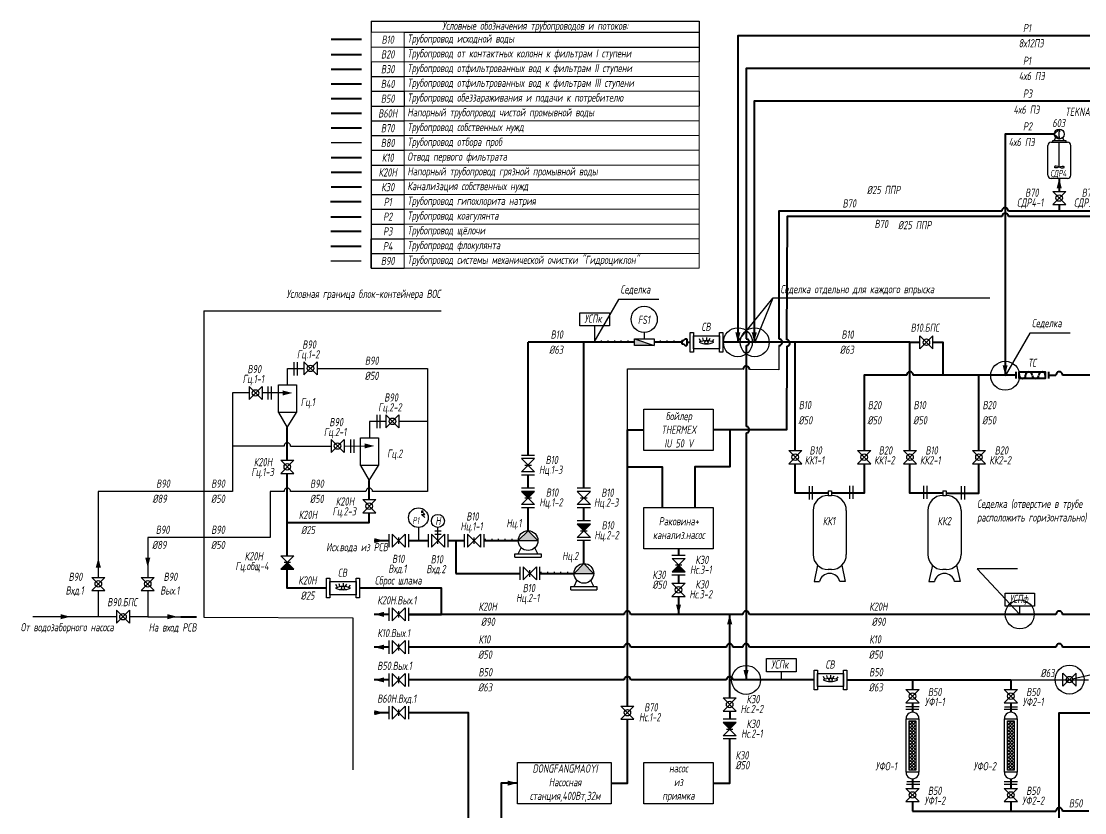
# Model space of a CAD drawing. Header units: millimetres. Extents: x 214650 to 276426, y -897 to 38388.
# Drawn here: x 214650 to 247087, y 14245 to 38388 of the extents above; entities that cross this region are included whole.
import ezdxf

# ---------------------------------------------------------------- set-up
doc = ezdxf.new("R2010")
doc.units = ezdxf.units.MM
for name, color, linetype in [('1', 7, 'Continuous'), ('2', 7, 'Continuous'), ('В80', 1, 'Continuous')]:
    doc.layers.add(name, color=color, linetype=linetype)
for name, color, linetype, lineweight in [('В10', 66, 'Continuous', 40), ('В30', 136, 'Continuous', 40), ('В40', 142, 'Continuous', 40), ('В50', 180, 'Continuous', 40), ('В60Н', 140, 'Continuous', 40), ('В70', 120, 'Continuous', 40), ('К20Н', 33, 'Continuous', 40), ('К30', 54, 'Continuous', 40)]:
    doc.layers.add(name, color=color, linetype=linetype, lineweight=lineweight)
for name, color, linetype, lineweight, true_color in [('В20', 7, 'Continuous', 40, 0x0a7800), ('К10', 7, 'Continuous', 40, 0xffbe00), ('Р1', 7, 'Continuous', 40, 0x7800a0), ('Р2', 7, 'Continuous', 40, 0x961e1e), ('Р3', 7, 'Continuous', 40, 0xd2a0c8), ('Р4', 6, 'Continuous', 40, 0xff00ff)]:
    doc.layers.add(name, color=color, linetype=linetype, lineweight=lineweight, true_color=true_color)
doc.layers.add('В90', color=7, linetype='Continuous', true_color=0xdc8c00)
doc.layers.add('Надписи', color=7, linetype='Continuous', true_color=0x8c288c)
doc.styles.add('Eskd знаки', font='eskd.shx', dxfattribs={"width": 0.8, "oblique": 10})

# ---------------------------------------------------------------- blocks, each defined once
blk = doc.blocks.new('*T35')
at = {"color": 0, "linetype": 'ByBlock', "lineweight": -2, "transparency": 16777216}
for p, q in [((0, 0), (10000, 0)), ((0, 0), (0, -336)), ((10000, 0), (10000, -1236)), ((1000, -336), (10000, -336)), ((1000, -786), (10000, -786)), ((0, -1236), (0, -7536)), ((0, -1686), (1000, -1686)), ((0, -2136), (1000, -2136)), ((1000, -2136), (1000, -2586)), ((10000, -2136), (10000, -2586)), ((0, -2586), (1000, -2586)), ((0, -3036), (1000, -3036)), ((0, -3486), (1000, -3486)), ((0, -3936), (1000, -3936)), ((0, -4386), (1000, -4386)), ((0, -4836), (1000, -4836)), ((0, -5286), (1000, -5286)), ((0, -5736), (1000, -5736)), ((0, -6186), (1000, -6186)), ((0, -6636), (1000, -6636)), ((0, -7086), (1000, -7086)), ((0, -7536), (1000, -7536))]:
    blk.add_line(p, q, dxfattribs=at)
at = {"color": 7, "linetype": 'ByBlock', "lineweight": 15, "transparency": 16777216}
for p, q in [((0, -336), (1000, -336)), ((0, -336), (0, -1236)), ((1000, -336), (1000, -2136)), ((0, -786), (1000, -786)), ((0, -1236), (10000, -1236)), ((10000, -1236), (10000, -2136)), ((1000, -1686), (10000, -1686)), ((1000, -2136), (10000, -2136)), ((1000, -2586), (10000, -2586)), ((1000, -2586), (1000, -7536)), ((10000, -2586), (10000, -7536)), ((1000, -3036), (10000, -3036)), ((1000, -3486), (10000, -3486)), ((1000, -3936), (10000, -3936)), ((1000, -4386), (10000, -4386)), ((1000, -4836), (10000, -4836)), ((1000, -5286), (10000, -5286)), ((1000, -5736), (10000, -5736)), ((1000, -6186), (10000, -6186)), ((1000, -6636), (10000, -6636)), ((1000, -7086), (10000, -7086)), ((1000, -7536), (10000, -7536))]:
    blk.add_line(p, q, dxfattribs=at)
at = {"color": 0, "transparency": 16777216, "char_height": 250, "style": 'Eskd знаки'}
for s, insert, width, attachment_point in [('Условные обозначения трубопроводов и потоков:', (5000, -168), 9997.8, 5), ('В10', (500, -561), 910, 5), ('Трубопровод исходной воды', (1100, -561), 8800, 4), ('В20', (500, -1011), 910, 5), ('Трубопровод от контактных колонн к фильтрам I ступени', (1100, -1011), 8800, 4), ('В30', (500, -1461), 970, 5), ('Трубопровод отфильтрованных вод к фильтрам II ступени', (1100, -1461), 8800, 4), ('В40', (500, -1911), 970, 5), ('Трубопровод отфильтрованных вод к фильтрам III ступени', (1100, -1911), 8800, 4), ('В50', (500, -2361), 970, 5), ('Трубопровод обеззараживания и подачи к потребителю', (1100, -2361), 8800, 4), ('В60Н', (500, -2811), 970, 5), ('Напорный трубопровод чистой промывной воды', (1100, -2811), 8800, 4), ('В70', (500, -3261), 970, 5), ('Трубопровод собственных нужд', (1100, -3261), 8800, 4), ('Трубопровод отбора проб', (1100, -3711), 8800, 4), ('В80', (500, -3711), 970, 5), ('К10', (500, -4161), 970, 5), ('Отвод первого фильтрата', (1100, -4161), 8800, 4), ('К20Н', (500, -4611), 970, 5), ('Напорный трубопровод грязной промывной воды', (1100, -4611), 8800, 4), ('К30', (500, -5061), 970, 5), ('Канализация собственных нужд', (1100, -5061), 8800, 4), ('Р1', (500, -5511), 970, 5), ('Трубопровод гипохлорита натрия', (1100, -5511), 8800, 4), ('Р2', (500, -5961), 970, 5), ('Трубопровод коагулянта', (1100, -5961), 8800, 4), ('Р3', (500, -6411), 970, 5), ('Трубопровод щёлочи', (1100, -6411), 8800, 4), ('Р4', (500, -6861), 970, 5), ('Трубопровод флокулянта', (1100, -6861), 8800, 4), ('Трубопровод системы механической очистки "Гидроциклон"', (1100, -7311), 8800, 4), ('В90', (500, -7311), 970, 5)]:
    blk.add_mtext(s, dxfattribs=dict(at, insert=insert, width=width, attachment_point=attachment_point))

msp = doc.modelspace()

# ---------------------------------------------------------------- hatches: boundary and pattern name
h = msp.add_hatch(color=256)
h.dxf.hatch_style = 1
h.paths.add_polyline_path([(230309, 24046), (229909, 24046), (230109, 23846)])
h = msp.add_hatch(color=256)
h.dxf.hatch_style = 1
h.paths.add_polyline_path([(232009, 23046), (231609, 23046), (231809, 22846)])
h = msp.add_hatch(color=256)
h.dxf.hatch_style = 1
h.paths.add_polyline_path([(230408, 22546), (230109, 22846), (229810, 22546)])
h = msp.add_hatch(color=256)
h.dxf.hatch_style = 1
h.paths.add_polyline_path([(222564, 21680), (222964, 21680), (222764, 21880)])
h = msp.add_hatch(color=256)
h.dxf.hatch_style = 1
h.paths.add_polyline_path([(232108, 21546), (231809, 21846), (231510, 21546)])
h = msp.add_hatch(color=256)
h.dxf.hatch_style = 1
h.paths.add_polyline_path([(234502, 21596), (234902, 21596), (234702, 21796)])
h = msp.add_hatch(color=256)
h.dxf.hatch_style = 1
h.paths.add_polyline_path([(236457, 16996), (236057, 16996), (236257, 16796)])
at = {"layer": '1'}
h = msp.add_hatch(dxfattribs=at)
h.set_pattern_fill('ANSI37', color=256, scale=22.5, angle=-90, style=0)
h.set_pattern_definition([(315, (197820.47, 36846.265), (50.51394, 50.51394), []), (45, (197820.47, 36846.265), (-50.51394, 50.51394), [])])
h.paths.add_polyline_path([(241727, 15540), (241939, 15540), (241939, 17051), (241727, 17051)])
h = msp.add_hatch(dxfattribs=at)
h.set_pattern_fill('ANSI37', color=256, scale=22.5, angle=-90, style=0)
h.set_pattern_definition([(315, (200820.47, 36846.265), (50.51394, 50.51394), []), (45, (200820.47, 36846.265), (-50.51394, 50.51394), [])])
h.paths.add_polyline_path([(244727, 15540), (244939, 15540), (244939, 17051), (244727, 17051)])
at = {"layer": '2', "ltscale": 0.5}
msp.add_hatch(color=256, dxfattribs=at).paths.add_polyline_path([(233350, 28696), (233350, 28496), (233950, 28496)])

# ---------------------------------------------------------------- linework, layer by layer
at = {"ltscale": 10}
for p, q in [((246159, 34946), (246320, 35096)), ((246320, 35096), (246320, 35015)), ((246159, 34946), (246320, 34797)), ((246309, 34865), (246309, 35027)), ((246320, 34797), (246320, 34877)), ((230109, 22846), (229810, 22546)), ((230109, 22846), (230408, 22546)), ((231809, 21846), (231510, 21546)), ((231809, 21846), (232108, 21546))]:
    msp.add_line(p, q, dxfattribs=at)
for p, q in [((246109, 34696), (246109, 34746)), ((246109, 34746), (246509, 34746)), ((246159, 34746), (246209, 34846)), ((246459, 34746), (246409, 34846)), ((246509, 34746), (246509, 34696)), ((245959, 33696), (245959, 34596)), ((246059, 34696), (246559, 34696)), ((246309, 33946), (246309, 34696)), ((246659, 33696), (246659, 34596)), ((246559, 33596), (246059, 33596)), ((246109, 33196), (246509, 33196)), ((246509, 33196), (246109, 32796)), ((246109, 33196), (246509, 32796)), ((246109, 32796), (246509, 32796)), ((232350, 28596), (232350, 28646)), ((232550, 28596), (232550, 28646)), ((232750, 28596), (232750, 28646)), ((232950, 28596), (232950, 28646)), ((233150, 28646), (233150, 28596)), ((234150, 28596), (234150, 28646)), ((234350, 28596), (234350, 28646)), ((234550, 28646), (234550, 28596)), ((242057, 28396), (242057, 28796)), ((242057, 28796), (242457, 28396)), ((242057, 28396), (242457, 28796)), ((242457, 28396), (242457, 28796)), ((222965, 27986), (222965, 27586)), ((223065, 27986), (223065, 27586)), ((223271, 28000), (223271, 27600)), ((223671, 27600), (223271, 28000)), ((223671, 28000), (223271, 27600)), ((223671, 28000), (223671, 27600)), ((221597, 27250), (221597, 26850)), ((221997, 26850), (221597, 27250)), ((221997, 27250), (221597, 26850)), ((221997, 27250), (221997, 26850)), ((222170, 27252), (222170, 26852)), ((222270, 27252), (222270, 26852)), ((225491, 26381), (225491, 25981)), ((225591, 26381), (225591, 25981)), ((225771, 26384), (225771, 25984)), ((226171, 25984), (225771, 26384)), ((226171, 26384), (225771, 25984)), ((226171, 26384), (226171, 25984)), ((224497, 25231), (224097, 25631)), ((224497, 25631), (224097, 25231)), ((224497, 25631), (224497, 25231)), ((224691, 25628), (224691, 25228)), ((224791, 25628), (224791, 25228)), ((222564, 24996), (222964, 24996)), ((222964, 24996), (222564, 24596)), ((222564, 24996), (222964, 24596)), ((230309, 25146), (229909, 25146)), ((230309, 25046), (229909, 25046)), ((229909, 25046), (230309, 24646)), ((230309, 25046), (229909, 24646)), ((238057, 25291), (238457, 25291)), ((238457, 25291), (238057, 24891)), ((238057, 25291), (238457, 24891)), ((240161, 25291), (240561, 25291)), ((240561, 25291), (240161, 24891)), ((240161, 25291), (240561, 24891)), ((241557, 25291), (241957, 25291)), ((241957, 25291), (241557, 24891)), ((241557, 25291), (241957, 24891)), ((243661, 25291), (244061, 25291)), ((244061, 25291), (243661, 24891)), ((243661, 25291), (244061, 24891)), ((230009, 24846), (230209, 24846)), ((238057, 24891), (238457, 24891)), ((240161, 24891), (240561, 24891)), ((241557, 24891), (241957, 24891)), ((243661, 24891), (244061, 24891)), ((222564, 24596), (222964, 24596)), ((230309, 24646), (229909, 24646)), ((230309, 24546), (229909, 24546)), ((230309, 24146), (229909, 24146)), ((230309, 24046), (229909, 24046)), ((229909, 24046), (230309, 23646)), ((230309, 24046), (229909, 23646)), ((232009, 24146), (231609, 24146)), ((232009, 24046), (231609, 24046)), ((231609, 24046), (232009, 23646)), ((232009, 24046), (231609, 23646)), ((238677, 24204), (238677, 23804)), ((238777, 24204), (238777, 23804)), ((239910, 24221), (239910, 23821)), ((240010, 24221), (240010, 23821)), ((242174, 24221), (242174, 23821)), ((242274, 24221), (242274, 23821)), ((243323, 24204), (243323, 23804)), ((243423, 24204), (243423, 23804)), ((225464, 23796), (225064, 23396)), ((225064, 23796), (225464, 23396)), ((230009, 23846), (230209, 23846)), ((231709, 23846), (231909, 23846)), ((225064, 23396), (225464, 23396)), ((226962, 23346), (226862, 23446)), ((230309, 23646), (229909, 23646)), ((230309, 23546), (229909, 23546)), ((232009, 23646), (231609, 23646)), ((232009, 23546), (231609, 23546)), ((226962, 23246), (226862, 23346)), ((226862, 23346), (226962, 23346)), ((232009, 23146), (231609, 23146)), ((232009, 23046), (231609, 23046)), ((231609, 23046), (232009, 22646)), ((232009, 23046), (231609, 22646)), ((225864, 22746), (225864, 22346)), ((225964, 22746), (225964, 22346)), ((225964, 22346), (226364, 22746)), ((225964, 22746), (226364, 22346)), ((226364, 22746), (226364, 22346)), ((226464, 22746), (226464, 22346)), ((226762, 22946), (226762, 22546)), ((227059, 22746), (227059, 22346)), ((227159, 22746), (227159, 22346)), ((227159, 22346), (227559, 22746)), ((227159, 22746), (227559, 22346)), ((227259, 22846), (227459, 22846)), ((227259, 22746), (227459, 22746)), ((227359, 22446), (227359, 22946)), ((227559, 22746), (227559, 22346)), ((227659, 22746), (227659, 22346)), ((228159, 22746), (228159, 22346)), ((228259, 22746), (228259, 22346)), ((228259, 22346), (228659, 22746)), ((228259, 22746), (228659, 22346)), ((228659, 22746), (228659, 22346)), ((228759, 22746), (228759, 22346)), ((231709, 22846), (231909, 22846)), ((226164, 22446), (226164, 22646)), ((228459, 22446), (228459, 22646)), ((228809, 22546), (228809, 22596)), ((229009, 22546), (229009, 22596)), ((229209, 22546), (229209, 22596)), ((229409, 22546), (229409, 22596)), ((229609, 22596), (229609, 22546)), ((229809, 22546), (230409, 22546)), ((232009, 22646), (231609, 22646)), ((232009, 22546), (231609, 22546)), ((222564, 22080), (222964, 22080)), ((222964, 21680), (222564, 22080)), ((222564, 21680), (222964, 22080)), ((229709, 22046), (229709, 22146)), ((229709, 22146), (230509, 22146)), ((229809, 22146), (229909, 22346)), ((230409, 22146), (230309, 22346)), ((230509, 22146), (230509, 22046)), ((234897, 22096), (234497, 22096)), ((222864, 21880), (222664, 21880)), ((229709, 22046), (230509, 22046)), ((229860, 21746), (229860, 21346)), ((229960, 21746), (229960, 21346)), ((229960, 21346), (230360, 21746)), ((229960, 21746), (230360, 21346)), ((230360, 21746), (230360, 21346)), ((230460, 21746), (230460, 21346)), ((234502, 21996), (234902, 21996)), ((234902, 21596), (234502, 21996)), ((234502, 21596), (234902, 21996)), ((234802, 21796), (234602, 21796)), ((216800, 21425), (217200, 21425)), ((217200, 21425), (216800, 21025)), ((216800, 21425), (217200, 21025)), ((218306, 21425), (218706, 21425)), ((218706, 21425), (218306, 21025)), ((218306, 21425), (218706, 21025)), ((222564, 21680), (222964, 21680)), ((230160, 21446), (230160, 21646)), ((230510, 21546), (230510, 21596)), ((230710, 21546), (230710, 21596)), ((230910, 21546), (230910, 21596)), ((231110, 21546), (231110, 21596)), ((231310, 21596), (231310, 21546)), ((231509, 21546), (232109, 21546)), ((234897, 21496), (234497, 21496)), ((234502, 21596), (234902, 21596)), ((231409, 21046), (231409, 21146)), ((231409, 21146), (232209, 21146)), ((231509, 21146), (231609, 21346)), ((232109, 21146), (232009, 21346)), ((232209, 21146), (232209, 21046)), ((234497, 21246), (234897, 21246)), ((234897, 21246), (234497, 20846)), ((234497, 21246), (234897, 20846)), ((216800, 21025), (217200, 21025)), ((218306, 21025), (218706, 21025)), ((231409, 21046), (232209, 21046)), ((234497, 20846), (234897, 20846)), ((225864, 20496), (225864, 20096)), ((225964, 20496), (225964, 20096)), ((225964, 20096), (226364, 20496)), ((225964, 20496), (226364, 20096)), ((226364, 20496), (226364, 20096)), ((226464, 20496), (226464, 20096)), ((217553, 20425), (217553, 20025)), ((217953, 20025), (217553, 20425)), ((217953, 20425), (217553, 20025)), ((217953, 20425), (217953, 20025)), ((226164, 20196), (226164, 20396)), ((225864, 19496), (225864, 19096)), ((225964, 19496), (225964, 19096)), ((225964, 19096), (226364, 19496)), ((225964, 19496), (226364, 19096)), ((226364, 19496), (226364, 19096)), ((226464, 19496), (226464, 19096)), ((226164, 19196), (226164, 19396)), ((225864, 18496), (225864, 18096)), ((225964, 18496), (225964, 18096)), ((225964, 18096), (226364, 18496)), ((225964, 18496), (226364, 18096)), ((226364, 18496), (226364, 18096)), ((226464, 18496), (226464, 18096)), ((246424, 18105), (246424, 18505)), ((246424, 18505), (246824, 18105)), ((246424, 18105), (246824, 18505)), ((246824, 18105), (246824, 18505)), ((226164, 18196), (226164, 18396)), ((241633, 18002), (242033, 18002)), ((242033, 18002), (241633, 17602)), ((241633, 18002), (242033, 17602)), ((244633, 18002), (245033, 18002)), ((245033, 18002), (244633, 17602)), ((244633, 18002), (245033, 17602)), ((236057, 17746), (236457, 17746)), ((236457, 17746), (236057, 17346)), ((236057, 17746), (236457, 17346)), ((241633, 17602), (242033, 17602)), ((244633, 17602), (245033, 17602)), ((225864, 17496), (225864, 17096)), ((225964, 17496), (225964, 17096)), ((225964, 17096), (226364, 17496)), ((225964, 17496), (226364, 17096)), ((226164, 17196), (226164, 17396)), ((226364, 17496), (226364, 17096)), ((226464, 17496), (226464, 17096)), ((232937, 17496), (233337, 17496)), ((233337, 17496), (232937, 17096)), ((232937, 17496), (233337, 17096)), ((236057, 17346), (236457, 17346)), ((241626, 17408), (242026, 17408)), ((241633, 17486), (242033, 17486)), ((244632, 17401), (245032, 17401)), ((244639, 17479), (245039, 17479)), ((232937, 17096), (233337, 17096)), ((236457, 17096), (236057, 17096)), ((236457, 16996), (236057, 16996)), ((236057, 16996), (236457, 16596)), ((236457, 16996), (236057, 16596)), ((236457, 16596), (236057, 16596)), ((236157, 16796), (236357, 16796)), ((236457, 16496), (236057, 16496)), ((241633, 14987), (242033, 14987)), ((242033, 14987), (241633, 14587)), ((241633, 14987), (242033, 14587)), ((241654, 15121), (242054, 15121)), ((241661, 15199), (242061, 15199)), ((244626, 15121), (245026, 15121)), ((244632, 15199), (245032, 15199)), ((244633, 14987), (245033, 14987)), ((245033, 14987), (244633, 14587)), ((244633, 14987), (245033, 14587)), ((241633, 14587), (242033, 14587)), ((244633, 14587), (245033, 14587))]:
    msp.add_line(p, q)
for points in [[(225327, 31302), (225327, 31752)], [(225327, 30852), (225327, 31302)], [(232140, 28596), (232140, 29096)], [(245106, 20296), (245106, 20546)], [(237833, 18296), (237833, 18546)]]:
    msp.add_lwpolyline(points)
for points in [[(232590, 29096), (231690, 29096), (231690, 29496), (232590, 29496)], [(233638, 26559), (235757, 26559), (235757, 25296), (233638, 25296)], [(233638, 23559), (235757, 23559), (235757, 22296), (233638, 22296)], [(245556, 20546), (244656, 20546), (244656, 20946), (245556, 20946)], [(238283, 18546), (237383, 18546), (237383, 18946), (238283, 18946)], [(229788, 15781), (232638, 15781), (232638, 14518), (229788, 14518)], [(233638, 15781), (235757, 15781), (235757, 14518), (233638, 14518)]]:
    msp.add_lwpolyline(points, close=True)
for centre, radius in [((246309, 34946), 150), ((246309, 32996), 100), ((242257, 28596), 100), ((223471, 27800), 100), ((221797, 27050), 100), ((225971, 26184), 100), ((224297, 25431), 100), ((238257, 25091), 100), ((240361, 25091), 100), ((241757, 25091), 100), ((243861, 25091), 100), ((222764, 24796), 100), ((225264, 23596), 100), ((226762, 23246), 300), ((227359, 23146), 200), ((230109, 22546), 300), ((231809, 21546), 300), ((217000, 21225), 100), ((218506, 21225), 100), ((234697, 21046), 100), ((217753, 20225), 100), ((246624, 18305), 100), ((241833, 17802), 100), ((244833, 17802), 100), ((236257, 17546), 100), ((233137, 17296), 100), ((241833, 14787), 100), ((244833, 14787), 100)]:
    msp.add_circle(centre, radius)
for centre, start, end in [((246059, 34596), 90, 180), ((246559, 34596), 0, 90), ((246059, 33696), 180, 270), ((246559, 33696), 270, 0)]:
    msp.add_arc(centre, 100, start, end)
at = {"ltscale": 50}
for centre, start, end in [((246179, 33941), 144.6538, 215.3462), ((246440, 33941), 324.6538, 35.3462)]:
    msp.add_arc(centre, 19, start, end, dxfattribs=at)
for points in [[(246309, 33946), (246220, 33966), (246165, 33955), (246163, 33952)], [(246309, 33946), (246220, 33916), (246165, 33927), (246163, 33930)], [(246309, 33946), (246398, 33966), (246453, 33955), (246455, 33952)], [(246309, 33946), (246398, 33916), (246453, 33927), (246455, 33930)]]:
    msp.add_spline(points, degree=3, dxfattribs=at)
at = {"layer": '1'}
for p, q in [((235370, 28633), (235335, 28704)), ((235457, 28653), (235437, 28731)), ((235550, 28746), (235550, 28646)), ((235623, 28651), (235661, 28720)), ((235731, 28622), (235779, 28689)), ((239257, 24061), (239361, 24061)), ((239257, 24061), (239257, 23922)), ((239361, 24061), (239361, 23922)), ((242757, 24061), (242861, 24061)), ((242757, 24061), (242757, 23922)), ((242861, 24061), (242861, 23922)), ((239257, 23922), (239361, 23922)), ((242757, 23922), (242861, 23922)), ((226862, 23446), (226912, 23446)), ((226912, 23446), (226862, 23446)), ((226862, 23446), (226862, 23396)), ((226862, 23396), (226912, 23446)), ((238804, 23469), (238804, 22118)), ((239815, 23469), (239815, 22118)), ((242304, 23469), (242304, 22118)), ((243315, 23469), (243315, 22118)), ((239361, 21665), (239257, 21665)), ((242861, 21665), (242757, 21665)), ((224284, 21133), (224248, 21204)), ((224370, 21153), (224350, 21231)), ((224463, 21247), (224463, 21147)), ((224537, 21152), (224575, 21220)), ((224644, 21122), (224692, 21189)), ((239154, 18333), (239118, 18404)), ((239240, 18353), (239220, 18430)), ((239333, 18446), (239333, 18346)), ((239407, 18351), (239445, 18420)), ((239514, 18322), (239562, 18389))]:
    msp.add_line(p, q, dxfattribs=at)
at = {"layer": '1', "ltscale": 0.166667}
for p, q in [((238939, 21795), (238835, 21296)), ((239679, 21795), (239784, 21296)), ((242439, 21795), (242335, 21296)), ((243179, 21795), (243284, 21296)), ((238835, 21296), (239000, 21296)), ((239784, 21296), (239618, 21296)), ((242335, 21296), (242500, 21296)), ((243284, 21296), (243118, 21296))]:
    msp.add_line(p, q, dxfattribs=at)
at = {"layer": '1'}
for points in [[(235050, 28896), (235150, 28896), (235150, 28296), (235050, 28296)], [(235950, 28896), (236050, 28896), (236050, 28296), (235950, 28296)], [(235150, 28796), (235950, 28796), (235950, 28396), (235150, 28396)], [(223963, 21396), (224063, 21396), (224063, 20796), (223963, 20796)], [(224063, 21296), (224863, 21296), (224863, 20896), (224063, 20896)], [(224863, 21396), (224963, 21396), (224963, 20796), (224863, 20796)], [(238833, 18596), (238933, 18596), (238933, 17996), (238833, 17996)], [(238933, 18496), (239733, 18496), (239733, 18096), (238933, 18096)], [(239733, 18596), (239833, 18596), (239833, 17996), (239733, 17996)], [(242027, 17106), (242027, 15484), (241639, 15484), (241639, 17106)], [(241939, 17051), (241939, 15540), (241727, 15540), (241727, 17051)], [(245027, 17106), (245027, 15484), (244639, 15484), (244639, 17106)], [(244939, 17051), (244939, 15540), (244727, 15540), (244727, 17051)]]:
    msp.add_lwpolyline(points, close=True, dxfattribs=at)
for centre in [(235550, 28596), (224463, 21097), (239333, 18296)]:
    msp.add_circle(centre, 50, dxfattribs=at)
for centre, radius, start, end in [((235550, 28120), 527, 64.7203, 115.2797), ((235550, 29078), 531, 244.9424, 295.0576), ((239257, 23469), 454, 90, 180), ((239361, 23469), 454, 0, 90), ((242757, 23469), 454, 90, 180), ((242861, 23469), 454, 0, 90), ((239257, 22118), 454, 180, 270), ((239361, 22118), 454, 270, 0), ((242757, 22118), 454, 180, 270), ((242861, 22118), 454, 270, 0), ((224463, 20620), 527, 64.7203, 115.2797), ((224463, 21578), 531, 244.9424, 295.0576), ((239333, 17820), 527, 64.7203, 115.2797), ((239333, 18777), 531, 244.9424, 295.0576), ((241833, 17114), 194, 357.6713, 182.3287), ((244833, 17114), 194, 357.6713, 182.3287), ((241833, 15475), 194, 177.5077, 2.4923), ((244833, 15475), 194, 177.5077, 2.4923)]:
    msp.add_arc(centre, radius, start, end, dxfattribs=at)
at = {"layer": '1', "ltscale": 0.166667}
for centre in [(239309, 21229), (242809, 21229)]:
    msp.add_arc(centre, 316, 12.3418, 167.6582, dxfattribs=at)
at = {"layer": '2', "ltscale": 0.5}
for p, q in [((233650, 28904), (233650, 28696)), ((233350, 28696), (233950, 28496))]:
    msp.add_line(p, q, dxfattribs=at)
msp.add_lwpolyline([(233350, 28696), (233950, 28696), (233950, 28496), (233350, 28496)], close=True, dxfattribs=at)
msp.add_circle((233650, 29296), 400, dxfattribs=at)
at = {"layer": 'В10'}
for p, q in [((225027, 37827), (224098, 37827)), ((231809, 28596), (230109, 28596)), ((230109, 25146), (230109, 28596)), ((231809, 24146), (231809, 28596)), ((233350, 28596), (231809, 28596)), ((234800, 28596), (233950, 28596)), ((234800, 28646), (234800, 28546)), ((234800, 28646), (234850, 28646)), ((234800, 28546), (234850, 28546)), ((234850, 28646), (234900, 28696)), ((234850, 28546), (234900, 28496)), ((234900, 28696), (234950, 28696)), ((234950, 28696), (234950, 28496)), ((234950, 28596), (235050, 28596)), ((234900, 28496), (234950, 28496)), ((230109, 24146), (230109, 24546)), ((230109, 22846), (230109, 23546)), ((231809, 23146), (231809, 23546)), ((225414, 22546), (225864, 22546)), ((226464, 22546), (227059, 22546)), ((227659, 22546), (228159, 22546)), ((227909, 22546), (227909, 21546)), ((228759, 22546), (229810, 22546)), ((231809, 21846), (231809, 22546)), ((227909, 21546), (229860, 21546)), ((230460, 21546), (231509, 21546))]:
    msp.add_line(p, q, dxfattribs=at)
at = {"layer": 'В10', "color": 30, "true_color": 0xf26722}
msp.add_line((219521, 20225), (219971, 20225), dxfattribs=at)
at = {"layer": 'В10'}
for points in [[(241757, 25291), (241757, 28596), (236050, 28596)], [(238257, 25291), (238257, 28596)], [(241757, 28596), (242057, 28596)], [(242457, 28596), (242757, 28596), (242757, 27596)], [(239257, 23991), (238257, 23991), (238257, 24891)], [(242757, 23991), (241757, 23991), (241757, 24891)]]:
    msp.add_lwpolyline(points, dxfattribs=at)
msp.add_lwpolyline([(225414, 22546, 154, 0, 0), (225714, 22546, 0, 0, 0)], format="xyseb", dxfattribs=at)
at = {"layer": 'В20', "ltscale": 0.3}
msp.add_line((224098, 37377), (225027, 37377), dxfattribs=at)
at = {"layer": 'В20'}
for p, q in [((244985, 27696), (244985, 27496)), ((245985, 27696), (245985, 27496))]:
    msp.add_line(p, q, dxfattribs=at)
for points in [[(241657, 27596), (240361, 27596), (240361, 25291)], [(244985, 27596), (241857, 27596)], [(243861, 25291), (243861, 27596)], [(245985, 27596), (246209, 27596)], [(250209, 27596), (246409, 27596)], [(240361, 24891), (240361, 23991), (239361, 23991)], [(242861, 23991), (243861, 23991), (243861, 24891)]]:
    msp.add_lwpolyline(points, dxfattribs=at)
msp.add_lwpolyline([(245085, 27496), (245085, 27696), (245885, 27696), (245885, 27496)], close=True, dxfattribs=at)
for centre, start, end in [((241757, 27596), 359.7459, 180.2541), ((245185, 27596), 180, 0), ((245385, 27596), 0, 180), ((245585, 27596), 180, 0), ((245785, 27596), 0, 180), ((246309, 27596), 359.7459, 180.2541)]:
    msp.add_arc(centre, 100, start, end, dxfattribs=at)
at = {"layer": 'В30', "ltscale": 0.3}
msp.add_line((224098, 36927), (225027, 36927), dxfattribs=at)
at = {"layer": 'В40', "ltscale": 0.3}
msp.add_line((224098, 36477), (225027, 36477), dxfattribs=at)
at = {"layer": 'В50'}
for p, q in [((225027, 36027), (224104, 36027)), ((239833, 18296), (244833, 18296)), ((241833, 15279), (241833, 14987)), ((244833, 15279), (244833, 14987)), ((241833, 14587), (241833, 14296)), ((241833, 14296), (246209, 14296)), ((244833, 14587), (244833, 14296))]:
    msp.add_line(p, q, dxfattribs=at)
msp.add_lwpolyline([(225714, 18296, 154, 0, 0), (225414, 18296, 0, 0, 0)], format="xyseb", dxfattribs=at)
for points in [[(225864, 18296), (225414, 18296)], [(233038, 18296), (226464, 18296)], [(236157, 18296), (233238, 18296)], [(238833, 18296), (236357, 18296)], [(241833, 18296), (241833, 18002)], [(244833, 18296), (244833, 18002)], [(241833, 17602), (241833, 17308)], [(244833, 17602), (244833, 17308)], [(247209, 14296), (246409, 14296)]]:
    msp.add_lwpolyline(points, dxfattribs=at)
for centre in [(233138, 18296), (236257, 18296), (246309, 14296)]:
    msp.add_arc(centre, 100, 359.7459, 180.2541, dxfattribs=at)
at = {"layer": 'В60Н'}
msp.add_line((225027, 35577), (224104, 35577), dxfattribs=at)
msp.add_lwpolyline([(225414, 17296, 154, 0, 0), (225714, 17296, 0, 0, 0)], format="xyseb", dxfattribs=at)
for points in [[(225864, 17296), (225414, 17296)], [(235419, 8646), (228288, 8646), (228288, 17296), (226464, 17296)]]:
    msp.add_lwpolyline(points, dxfattribs=at)
at = {"layer": 'В60Н', "color": 152, "true_color": 0x2776bb}
msp.add_lwpolyline([(246309, 12146), (246309, 17296), (271434, 17296), (271434, 13996)], dxfattribs=at)
at = {"layer": 'В70'}
msp.add_line((225027, 35127), (224104, 35127), dxfattribs=at)
for points in [[(246309, 33296, 154, 0, 0), (246309, 33596, 0, 0, 0)], [(229488, 15149, 154, 0, 0), (229788, 15149, 0, 0, 0)]]:
    msp.add_lwpolyline(points, format="xyseb", dxfattribs=at)
for points in [[(246309, 33596), (246309, 33196)], [(246309, 32796), (246309, 32596)], [(244559, 32596), (237757, 32596), (237757, 28696)], [(249359, 32596), (244759, 32596)], [(233138, 17496), (233138, 25928), (233638, 25928)], [(233138, 24796), (234197, 24796), (234197, 23559)], [(232638, 15149), (233138, 15149), (233138, 17096)], [(229788, 15149), (229288, 15149), (229288, 9846)]]:
    msp.add_lwpolyline(points, dxfattribs=at)
at = {"layer": 'В70', "color": 240, "true_color": 0xed1f24}
for points in [[(244564, 32431), (238013, 32431), (237995, 28666)], [(249364, 32431), (244764, 32431)], [(237996, 28473), (237995, 25928), (235757, 25928)], [(236257, 25928), (236257, 24796), (235197, 24796), (235197, 23559)]]:
    msp.add_lwpolyline(points, dxfattribs=at)
at = {"layer": 'В70'}
for centre, start, end in [((244659, 32596), 359.7459, 180.2541), ((237757, 28596), 269.7459, 90.2541), ((236761, 27766), 359.1726, 179.6808)]:
    msp.add_arc(centre, 100, start, end, dxfattribs=at)
at = {"layer": 'В70', "color": 240, "true_color": 0xed1f24}
for centre, start, end in [((244664, 32431), 359.7459, 180.2541), ((237996, 28573), 269.7459, 90.2541)]:
    msp.add_arc(centre, 100, start, end, dxfattribs=at)
at = {"layer": 'В80'}
msp.add_line((225027, 34677), (224104, 34677), dxfattribs=at)
at = {"layer": 'В90'}
for p, q in [((224093, 31077), (225015, 31077)), ((222497, 26456), (222764, 25996)), ((222764, 25996), (223044, 26456)), ((222664, 25432), (221097, 25432)), ((222864, 25431), (224097, 25431)), ((224497, 25431), (225121, 25434)), ((224997, 24840), (225264, 24380)), ((225264, 24380), (225544, 24840)), ((217553, 20225), (217000, 20225)), ((218506, 20225), (217953, 20225))]:
    msp.add_line(p, q, dxfattribs=at)
at = {"layer": 'В90', "color": 7}
msp.add_line((224097, 25631), (224097, 25231), dxfattribs=at)
at = {"layer": 'В90', "color": 7, "true_color": 0xffffff}
msp.add_line((225064, 23796), (225464, 23796), dxfattribs=at)
at = {"layer": 'В90'}
for points in [[(222771, 27300), (222771, 27800), (223271, 27800)], [(223671, 27800), (227044, 27800), (227044, 26184), (226171, 26184)], [(221597, 27050), (221097, 27050), (221097, 24049), (217000, 24049), (217000, 21425)], [(222621, 27050), (222497, 27050), (221997, 27050)], [(225771, 26184), (225271, 26184), (225271, 25684)], [(227044, 26184), (227045, 24046), (225364, 24046)], [(222664, 24046), (222238, 24046), (222238, 22641), (218506, 22641), (218506, 21425)], [(225164, 24046), (222864, 24046)], [(217000, 21025), (217000, 20225)], [(218506, 21025), (218506, 20225)]]:
    msp.add_lwpolyline(points, dxfattribs=at)
for points in [[(222497, 27300), (223044, 27300), (223044, 26456), (222497, 26456)], [(224997, 25684), (225544, 25684), (225544, 24840), (224997, 24840)]]:
    msp.add_lwpolyline(points, close=True, dxfattribs=at)
for points in [[(222621, 27050, 154, 0, 0), (222921, 27050, 0, 0, 0)], [(225121, 25434, 154, 0, 0), (225421, 25434, 0, 0, 0)], [(217000, 21725, 154, 0, 0), (217000, 22025, 0, 0, 0)], [(218508, 22025, 154, 0, 0), (218508, 21725, 0, 0, 0)], [(215850, 20225, 154, 0, 0), (216150, 20225, 0, 0, 0)], [(219106, 20225, 154, 0, 0), (219406, 20225, 0, 0, 0)]]:
    msp.add_lwpolyline(points, format="xyseb", dxfattribs=at)
for centre in [(222764, 25432), (222764, 24046), (225264, 24046)]:
    msp.add_arc(centre, 100, 359.7459, 180.2541, dxfattribs=at)
at = {"layer": 'К10'}
msp.add_line((225027, 34227), (224104, 34227), dxfattribs=at)
msp.add_lwpolyline([(225714, 19296, 154, 0, 0), (225414, 19296, 0, 0, 0)], format="xyseb", dxfattribs=at)
for points in [[(225864, 19296), (225414, 19296)], [(233038, 19296), (226464, 19296)], [(236157, 19296), (233238, 19296)], [(236657, 19296), (236357, 19296)], [(246209, 19296), (236857, 19296)], [(248209, 19296), (246409, 19296)]]:
    msp.add_lwpolyline(points, dxfattribs=at)
for centre in [(233138, 19296), (236257, 19296), (236757, 19296), (246309, 19296)]:
    msp.add_arc(centre, 100, 359.7459, 180.2541, dxfattribs=at)
at = {"layer": 'К20Н'}
msp.add_line((225027, 33777), (224104, 33777), dxfattribs=at)
for points in [[(222764, 24996), (222764, 25996)], [(222764, 22080), (222764, 24596)], [(225264, 23796), (225264, 24380)], [(222764, 23096), (225264, 23096), (225264, 23396)], [(223963, 21096), (222764, 21096), (222764, 21680)], [(226464, 20296), (227464, 20296), (227464, 21096), (224963, 21096)], [(225864, 20296), (225414, 20296)], [(233038, 20296), (226464, 20296)], [(236657, 20296), (233238, 20296)], [(246209, 20296), (236857, 20296)], [(267309, 20296), (267309, 20296), (246409, 20296)]]:
    msp.add_lwpolyline(points, dxfattribs=at)
msp.add_lwpolyline([(225714, 20296, 154, 0, 0), (225414, 20296, 0, 0, 0)], format="xyseb", dxfattribs=at)
for centre in [(233138, 20296), (236757, 20296), (246309, 20296)]:
    msp.add_arc(centre, 100, 359.7459, 180.2541, dxfattribs=at)
at = {"layer": 'К30'}
msp.add_line((225027, 33327), (224104, 33327), dxfattribs=at)
for points in [[(234697, 22296), (234697, 22096)], [(234697, 21496), (234697, 21246)], [(234697, 20846), (234697, 20296)], [(236257, 17746), (236257, 20296)], [(236257, 17346), (236257, 17096)], [(235757, 15149), (236257, 15149), (236257, 16496)]]:
    msp.add_lwpolyline(points, dxfattribs=at)
for points in [[(234697, 20596, 154, 0, 0), (234697, 20296, 0, 0, 0)], [(236257, 19996, 154, 0, 0), (236257, 20296, 0, 0, 0)]]:
    msp.add_lwpolyline(points, format="xyseb", dxfattribs=at)
at = {"layer": 'Надписи', "color": 7}
for p, q in [((232869, 29896), (232114, 28602)), ((234100, 29896), (232869, 29896)), ((236506, 28618), (237570, 29937)), ((237578, 29937), (237010, 28570)), ((244197, 29943), (237578, 29937)), ((245415, 28870), (244660, 27576)), ((246647, 28870), (245415, 28870)), ((245035, 21690), (243804, 21690)), ((243804, 21690), (245102, 20300)), ((246716, 18330), (248820, 18806))]:
    msp.add_line(p, q, dxfattribs=at)
at = {"layer": 'Надписи', "color": 1}
for p, q in [((220219, 29559), (220219, 20210)), ((220219, 29559), (227461, 29559)), ((220219, 20210), (224765, 20195)), ((224765, 20195), (224765, 15556))]:
    msp.add_line(p, q, dxfattribs=at)
at = {"layer": 'Надписи', "color": 4}
for p, q in [((237757, 28496), (237757, 27756)), ((233138, 25928), (233138, 27786)), ((233138, 27786), (236653, 27786)), ((237757, 27756), (236861, 27765))]:
    msp.add_line(p, q, dxfattribs=at)
at = {"layer": 'Надписи'}
msp.add_line((217000, 20225), (215000, 20225), dxfattribs=at)
at = {"layer": 'Надписи', "color": 8}
msp.add_line((244833, 18296), (247199, 18296), dxfattribs=at)
at = {"layer": 'Надписи'}
msp.add_lwpolyline([(218506, 20225), (220006, 20225)], dxfattribs=at)
at = {"layer": 'Надписи', "color": 3}
for centre in [(236507, 28596), (237021, 28596), (244660, 27576), (245106, 20296), (236757, 18296), (246624, 18305)]:
    msp.add_circle(centre, 441, dxfattribs=at)
at = {"layer": 'Р1'}
msp.add_line((225015, 32877), (224086, 32877), dxfattribs=at)
for points in [[(255709, 34946), (255709, 37946), (236507, 37946), (236507, 28596)], [(253909, 34946), (253409, 34946), (253409, 36946), (236757, 36946), (236757, 28696)], [(236757, 28496), (236757, 26028)], [(236757, 25828), (236757, 18296)]]:
    msp.add_lwpolyline(points, dxfattribs=at)
for points in [[(236507, 28896, 154, 0, 0), (236507, 28596, 0, 0, 0)], [(236757, 18596, 154, 0, 0), (236757, 18296, 0, 0, 0)]]:
    msp.add_lwpolyline(points, format="xyseb", dxfattribs=at)
for centre in [(236757, 28596), (236757, 25928)]:
    msp.add_arc(centre, 100, 269.7459, 90.2541, dxfattribs=at)
at = {"layer": 'Р2'}
msp.add_line((224093, 32427), (225015, 32427), dxfattribs=at)
msp.add_lwpolyline([(246159, 34946), (244659, 34946), (244659, 27596)], dxfattribs=at)
msp.add_lwpolyline([(244659, 27896, 154, 0, 0), (244659, 27596, 0, 0, 0)], format="xyseb", dxfattribs=at)
at = {"layer": 'Р3'}
msp.add_line((225015, 31977), (224093, 31977), dxfattribs=at)
msp.add_lwpolyline([(250909, 34946), (250409, 34946), (250409, 35946), (237007, 35946), (237007, 28596)], dxfattribs=at)
msp.add_lwpolyline([(237007, 28896, 154, 0, 0), (237007, 28596, 0, 0, 0)], format="xyseb", dxfattribs=at)
at = {"layer": 'Р4'}
msp.add_line((224093, 31527), (225015, 31527), dxfattribs=at)

# ---------------------------------------------------------------- block references
msp.add_blockref('*T35', (225327, 38388))

# ---------------------------------------------------------------- texts
at = {"ltscale": 15, "insert": (246037, 33852), "char_height": 200, "width": 850, "attachment_point": 1, "style": 'Eskd знаки'}
msp.add_mtext('СДР4', dxfattribs=at)
at = {"layer": '1', "style": 'Eskd знаки'}
for s, width, gutter_width, insert, char_height, attachment_point in [('TEKNA APG', 2263.46, 22.5, (246488, 35751), 250, 1), ('603', 2263.46, 22.5, (246099, 35410), 250, 1), ('Седелка', 3096.46, 11.2, (232925, 30332), 250, 1), ('Седелка отдельно для каждого впрыска', 6909.41, 11.2, (237806, 30341), 250, 1), ('УСПк', 2263.46, 22.5, (231827, 29444), 250, 1), ('Седелка', 3096.46, 11.2, (245472, 29305), 250, 1), ('СВ', 2263.46, 22.5, (235675, 29192), 250, 3), ('ТС', 2263.46, 22.5, (245610, 28092), 250, 3), ('Седелка (отверстие в трубе расположить горизонтально)', 3096.46, 11.2, (243804, 23794), 250, 1), ('P1', 522.43, 22.5, (226582, 23260), 200, 1), ('СВ', 2263.46, 22.5, (224588, 21692), 250, 3), ('УСПф', 2263.46, 22.5, (244793, 20894), 250, 1), ('УСПк', 2263.46, 22.5, (237521, 18894), 250, 1), ('СВ', 2263.46, 22.5, (239458, 18892), 250, 3)]:
    msp.add_mtext_dynamic_manual_height_columns(s, width=width, gutter_width=gutter_width, heights=[0], dxfattribs=dict(at, insert=insert, char_height=char_height, attachment_point=attachment_point))
at = {"layer": '1', "ltscale": 15, "char_height": 250, "style": 'Eskd знаки'}
for s, insert, width, attachment_point in [('бойлер\\PTHERMEX \\PIU 50 V', (234707, 25928), 2572.66, 5), ('Нц.1', (229447, 23202), 850, 1), ('Раковина+\\Pканализ.насос', (234707, 22928), 2330.68, 5), ('КК1', (239096, 23266), 285.44, 1), ('КК2', (242596, 23266), 285.44, 1), ('Нц.2', (231147, 22202), 850, 1), ('DONGFANGMAOYI Насосная станция,400Вт,32м', (231238, 15143), 285.44, 5), ('насос\\Pиз приямка', (234697, 15149), 285.44, 5), ('УФО-1', (240699, 15789), 285.44, 1), ('УФО-2', (243687, 15789), 285.44, 1)]:
    msp.add_mtext(s, dxfattribs=dict(at, insert=insert, width=width, attachment_point=attachment_point))
at = {"layer": '2', "ltscale": 15, "char_height": 250, "width": 548.04, "attachment_point": 1, "style": 'Eskd знаки'}
for s, insert in [('FS1', (233457, 29406)), ('Н', (227279, 23271))]:
    msp.add_mtext(s, dxfattribs=dict(at, insert=insert))
at = {"layer": 'В90', "insert": (223853, 26285), "char_height": 250, "width": 850, "attachment_point": 1, "line_spacing_factor": 0.72, "style": 'Eskd знаки'}
msp.add_mtext('\\pi194.297;В90\\P\\pi25.18135;Гц.2-1', dxfattribs=at)
at = {"layer": 'Надписи', "ltscale": 15, "char_height": 250, "attachment_point": 1, "style": 'Eskd знаки'}
for s, insert, width in [('Р1', (245203, 38307), 850), ('8х12ПЭ', (245074, 37844), 1146.14), ('Р1', (245203, 37307), 850), ('4х6 ПЭ', (245074, 36844), 1225.87), ('Р3', (245203, 36307), 850), ('4х6 ПЭ', (244915, 35819), 1225.87), ('Р2', (245203, 35307), 850), ('4х6 ПЭ', (244766, 34829), 1225.87), ('%%C25 ППР', (240443, 33368), 1146.48), ('%%C25 ППР', (241391, 32294), 1146.48), ('В10', (230798, 28957), 850), ('В10', (239667, 28957), 850), ('В10.БПС', (241778, 29165), 850), ('%%C63', (230752, 28494), 850), ('%%C63', (239620, 28494), 850), ('В90', (225132, 28161), 850), ('%%C50', (225125, 27697), 850), ('В10', (238365, 26805), 850), ('В20', (240470, 26805), 850), ('В10', (241865, 26805), 850), ('В20', (243970, 26805), 850), ('%%C50', (238355, 26342), 850), ('%%C50', (240459, 26342), 850), ('%%C50', (241855, 26342), 850), ('%%C50', (243959, 26342), 850), ('В90', (218765, 24410), 850), ('В90', (220443, 24410), 850), ('В90', (223459, 24407), 850), ('%%C89', (218651, 23947), 850), ('%%C50', (220437, 23947), 850), ('%%C50', (223453, 23944), 850), ('К20Н', (223112, 23457), 850), ('В90', (218753, 23002), 850), ('В90', (220443, 23002), 850), ('%%C25', (223187, 22994), 850), ('%%C89', (218640, 22539), 850), ('%%C50', (220437, 22539), 850), ('\\pi194.297;В90\\P\\pi102.95913;Вхд.1', (215899, 21567), 850), ('\\pi194.297;В90\\P\\pi91.84802;Вых.1', (218797, 21567), 850), ('К20Н', (223098, 21457), 850), ('В90.БПС', (217273, 20794), 850), ('%%C25', (223172, 20994), 850), ('К20Н.Вых.1', (225508, 20851), 850), ('К20Н', (228596, 20657), 850), ('К20Н', (240512, 20657), 850), ('%%C90', (228671, 20194), 850), ('%%C90', (240587, 20194), 850), ('К10.Вых.1', (225508, 19851), 850), ('К10', (228596, 19657), 850), ('К10', (240512, 19657), 850), ('%%C50', (228585, 19194), 850), ('%%C50', (240501, 19194), 850), ('В50.Вых.1', (225508, 18851), 850), ('В50', (228596, 18657), 850), ('В50', (240512, 18657), 850), ('%%C63', (245740, 18630), 850), ('%%C63', (228585, 18194), 850), ('%%C63', (240501, 18194), 850), ('В60Н.Вхд.1', (225508, 17851), 850), ('В50', (246603, 14657), 850)]:
    msp.add_mtext(s, dxfattribs=dict(at, insert=insert, width=width))
at = {"layer": 'Надписи', "ltscale": 15, "char_height": 250, "line_spacing_factor": 0.72, "style": 'Eskd знаки'}
for s, insert, width, attachment_point in [('\\pi194.297;В70\\P\\pi-54.4785;СДР4-1', (245075, 33284), 850, 1), ('\\pi194.297;В70\\P\\pi-43.36739;СДР3-1', (246801, 33284), 850, 1), ('\\pi194.297;В70', (239507, 32956), 850, 1), ('\\pi194.297;В70', (240482, 32331), 850, 1), ('Условная граница блок-контейнера ВОС', (222739, 30199), 3965.62, 1), ('\\pi194.297;В90\\P\\pi28.85483;Гц.1-2', (223027, 28653), 850, 1), ('\\pi194.297;В90\\P\\pi47.40357;Гц.1-1', (221354, 27903), 850, 1), ('\\pi194.297;В90\\P\\pi6.63261;Гц.2-2', (225527, 27037), 850, 1), ('Гц.1', (223172, 26899), 850, 1), ('Гц.2', (225807, 25326), 850, 1), ('\\pi216.51922;В10\\P\\pi69.62579;КК1-1', (238475, 25422), 850, 1), ('\\pi194.297;В20\\P\\pi51.07705;КК1-2', (240610, 25422), 850, 1), ('\\pi216.51922;В10\\P\\pi47.40357;КК2-1', (242013, 25422), 850, 1), ('\\pi194.297;В20\\P\\pi28.85483;КК2-2', (244147, 25422), 850, 1), ('\\pi102.95913;К20Н\\P\\pi25.18135;Гц.1-3', (221639, 25065), 850, 1), ('\\pi216.51922;В10\\P\\pi14.07024;Нц.1-3', (230427, 25133), 850, 1), ('\\pi216.51922;В10\\P\\pi17.74372;Нц.1-2', (230435, 24137), 850, 1), ('\\pi216.51922;В10\\P\\pi-8.15198;Нц.2-3', (232127, 24133), 850, 1), ('\\pi102.95913;К20Н\\P\\pi2.95913;Гц.2-3', (224139, 23865), 850, 1), ('\\pi216.51922;В10\\P\\pi36.29246;Нц.1-1', (228009, 23407), 850, 1), ('\\pi216.51922;В10\\P\\pi-4.4785;Нц.2-2', (232135, 23137), 850, 1), ('\\pt0,2000;Исх.вода из РСВ', (223950, 22473), 1662.59, 1), ('\\pi102.95913;К20Н\\P\\pi-179.89797;Гц.общ-4', (221359, 22195), 850, 1), ('\\pi216.51922;В10\\P\\pi102.95913;Вхд.1', (225744, 22114), 850, 1), ('\\pi216.51922;В10\\P\\pi84.41038;Вхд.2', (226922, 22102), 850, 1), ('\\pi194.297;К30\\P\\pi30.73691;Нс.3-1', (235016, 22084), 850, 1), ('Сброс шлама', (225432, 21456), 2114.15, 1), ('К30^J%%C50', (233902, 21629), 850, 1), ('\\pi216.51922;В10\\P\\pi14.07024;Нц.2-1', (229728, 21223), 850, 1), ('\\pi194.297;К30\\P\\pi12.18816;Нс.3-2', (235016, 21334), 850, 1), ('От водозаборного насоса', (214631, 20030), 3184.2, 1), ('На вход РСВ', (218535, 20022), 2114.15, 1), ('В50\\PУФ1-1', (242512, 17778), 850, 5), ('В50\\PУФ2-1', (245512, 17778), 850, 5), ('\\pi194.297;В70\\P\\pi34.41038;Нс.1-2', (233455, 17584), 850, 1), ('\\pi194.297;К30\\P\\pi12.18816;Нс.2-2', (236576, 17834), 850, 1), ('\\pi194.297;К30\\P\\pi30.73691;Нс.2-1', (236576, 17084), 850, 1), ('К30^J%%C50', (236435, 16120), 850, 1), ('В50\\PУФ1-2', (242512, 14764), 850, 5), ('В50\\PУФ2-2', (245512, 14764), 850, 5)]:
    msp.add_mtext(s, dxfattribs=dict(at, insert=insert, width=width, attachment_point=attachment_point))

doc.saveas('drawing.dxf')
